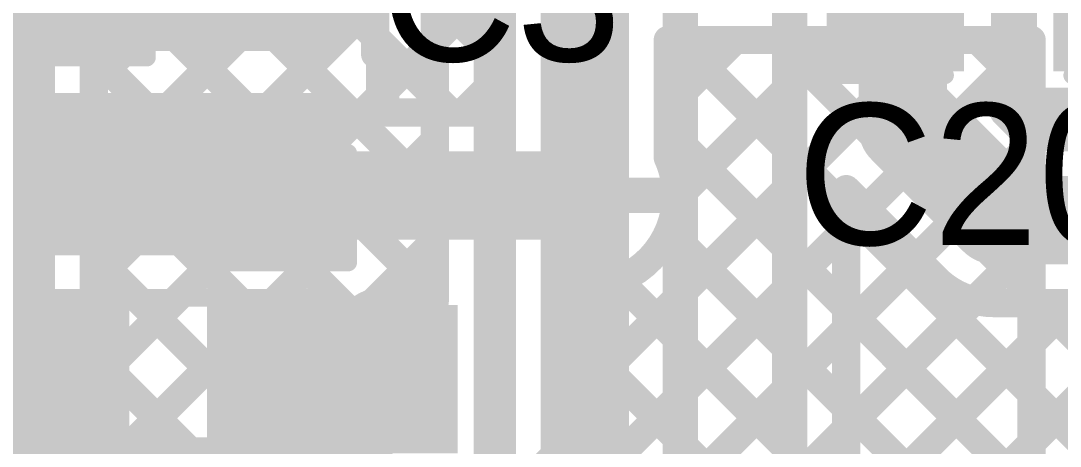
# Model space of a CAD drawing. Header units: millimetres. Extents: x 0.84 to 3.69, y 1.83 to 3.72.
# Drawn here: x 1.5453 to 1.8396, y 2.566 to 2.6864 of the extents above; entities that cross this region are included whole.
import ezdxf

# ---------------------------------------------------------------- set-up
doc = ezdxf.new("R2010")
doc.units = ezdxf.units.MM
doc.header["$MEASUREMENT"] = 0
for name, color, linetype in [('BottomLayer', 5, 'Continuous'), ('BottomPaste', 16, 'Continuous'), ('BottomSolder', 6, 'Continuous'), ('MultiLayer', 9, 'Continuous'), ('TopLayer', 1, 'Continuous'), ('TopOverlay', 2, 'Continuous'), ('TopPaste', 8, 'Continuous'), ('TopSolder', 216, 'Continuous'), ('ViaHoleLayer', 16, 'Continuous')]:
    doc.layers.add(name, color=color, linetype=linetype)

# ---------------------------------------------------------------- blocks, each defined once
blk = doc.blocks.new('R__0603_50')
at = {"layer": 'TopLayer'}
for points in [[(-0.045, 0.0175), (-0.045, -0.0175), (-0.015, 0.0175), (-0.015, -0.0175)], [(0.015, 0.0175), (0.015, -0.0175), (0.045, 0.0175), (0.045, -0.0175)]]:
    blk.add_solid(points, dxfattribs=at)
at = {"layer": 'TopOverlay', "const_width": 0.005}
for points in [[(-0.049, 0.021), (0.049, 0.021)], [(-0.049, -0.021), (-0.049, 0.021)], [(0.049, -0.021), (0.049, 0.021)], [(-0.049, -0.021), (0.049, -0.021)]]:
    blk.add_lwpolyline(points, dxfattribs=at)
at = {"layer": 'TopOverlay', "const_width": 0.0025}
for points in [[(-0.05025, 0.021, 1), (-0.04775, 0.021, 1)], [(-0.05025, 0.021, 1), (-0.04775, 0.021, 1)], [(0.04775, 0.021, 1), (0.05025, 0.021, 1)], [(0.04775, 0.021, 1), (0.05025, 0.021, 1)], [(-0.05025, -0.021, 1), (-0.04775, -0.021, 1)], [(-0.05025, -0.021, 1), (-0.04775, -0.021, 1)], [(0.04775, -0.021, 1), (0.05025, -0.021, 1)], [(0.04775, -0.021, 1), (0.05025, -0.021, 1)]]:
    blk.add_lwpolyline(points, format="xyb", close=True, dxfattribs=at)
at = {"layer": 'TopPaste'}
for points in [[(-0.045, 0.0175), (-0.045, -0.0175), (-0.015, 0.0175), (-0.015, -0.0175)], [(0.015, 0.0175), (0.015, -0.0175), (0.045, 0.0175), (0.045, -0.0175)]]:
    blk.add_solid(points, dxfattribs=at)
at = {"layer": 'TopSolder'}
for points in [[(-0.049, 0.0215), (-0.049, -0.0215), (-0.011, 0.0215), (-0.011, -0.0215)], [(0.011, 0.0215), (0.011, -0.0215), (0.049, 0.0215), (0.049, -0.0215)]]:
    blk.add_solid(points, dxfattribs=at)
blk = doc.blocks.new('R__0603_52')
at = {"layer": 'TopLayer'}
for points in [[(-0.045, 0.0175), (-0.045, -0.0175), (-0.015, 0.0175), (-0.015, -0.0175)], [(0.015, 0.0175), (0.015, -0.0175), (0.045, 0.0175), (0.045, -0.0175)]]:
    blk.add_solid(points, dxfattribs=at)
at = {"layer": 'TopOverlay', "const_width": 0.005}
for points in [[(0.049, 0.021), (-0.049, 0.021)], [(-0.049, 0.021), (-0.049, -0.021)], [(0.049, 0.021), (0.049, -0.021)], [(0.049, -0.021), (-0.049, -0.021)]]:
    blk.add_lwpolyline(points, dxfattribs=at)
at = {"layer": 'TopOverlay', "const_width": 0.0025}
for points in [[(-0.05025, 0.021, 1), (-0.04775, 0.021, 1)], [(-0.05025, 0.021, 1), (-0.04775, 0.021, 1)], [(0.04775, 0.021, 1), (0.05025, 0.021, 1)], [(0.04775, 0.021, 1), (0.05025, 0.021, 1)], [(-0.05025, -0.021, 1), (-0.04775, -0.021, 1)], [(-0.05025, -0.021, 1), (-0.04775, -0.021, 1)], [(0.04775, -0.021, 1), (0.05025, -0.021, 1)], [(0.04775, -0.021, 1), (0.05025, -0.021, 1)]]:
    blk.add_lwpolyline(points, format="xyb", close=True, dxfattribs=at)
at = {"layer": 'TopPaste'}
for points in [[(-0.045, 0.0175), (-0.045, -0.0175), (-0.015, 0.0175), (-0.015, -0.0175)], [(0.015, 0.0175), (0.015, -0.0175), (0.045, 0.0175), (0.045, -0.0175)]]:
    blk.add_solid(points, dxfattribs=at)
at = {"layer": 'TopSolder'}
for points in [[(-0.049, 0.0215), (-0.049, -0.0215), (-0.011, 0.0215), (-0.011, -0.0215)], [(0.011, 0.0215), (0.011, -0.0215), (0.049, 0.0215), (0.049, -0.0215)]]:
    blk.add_solid(points, dxfattribs=at)
blk = doc.blocks.new('VS_12CWQ06FNTR_M3_B_59')
at = {"layer": 'BottomLayer'}
blk.add_solid([(-0.13661, -0.28297), (0.12874, -0.28297), (-0.13661, -0.0377), (0.12874, -0.0377)], dxfattribs=at)
at = {"layer": 'BottomPaste'}
blk.add_solid([(-0.13661, -0.28297), (0.12874, -0.28297), (-0.13661, -0.0377), (0.12874, -0.0377)], dxfattribs=at)
at = {"layer": 'BottomSolder'}
blk.add_solid([(-0.14061, -0.28697), (0.13274, -0.28697), (-0.14061, -0.0337), (0.13274, -0.0337)], dxfattribs=at)
blk = doc.blocks.new('C__0603_74')
at = {"layer": 'TopLayer'}
for points in [[(-0.045, 0.0175), (-0.045, -0.0175), (-0.015, 0.0175), (-0.015, -0.0175)], [(0.015, 0.0175), (0.015, -0.0175), (0.045, 0.0175), (0.045, -0.0175)]]:
    blk.add_solid(points, dxfattribs=at)
at = {"layer": 'TopOverlay', "const_width": 0.005}
for points in [[(-0.049, 0.021), (-0.018, 0.021)], [(-0.049, -0.021), (-0.049, 0.021)], [(0.018, 0.021), (0.049, 0.021)], [(0.049, -0.021), (0.049, 0.021)], [(-0.049, -0.021), (-0.018, -0.021)], [(0.018, -0.021), (0.049, -0.021)]]:
    blk.add_lwpolyline(points, dxfattribs=at)
at = {"layer": 'TopOverlay', "const_width": 0.0025}
for points in [[(-0.05025, 0.021, 1), (-0.04775, 0.021, 1)], [(-0.05025, 0.021, 1), (-0.04775, 0.021, 1)], [(-0.01925, 0.021, 1), (-0.01675, 0.021, 1)], [(0.01675, 0.021, 1), (0.01925, 0.021, 1)], [(0.04775, 0.021, 1), (0.05025, 0.021, 1)], [(0.04775, 0.021, 1), (0.05025, 0.021, 1)], [(-0.05025, -0.021, 1), (-0.04775, -0.021, 1)], [(-0.05025, -0.021, 1), (-0.04775, -0.021, 1)], [(-0.01925, -0.021, 1), (-0.01675, -0.021, 1)], [(0.01675, -0.021, 1), (0.01925, -0.021, 1)], [(0.04775, -0.021, 1), (0.05025, -0.021, 1)], [(0.04775, -0.021, 1), (0.05025, -0.021, 1)]]:
    blk.add_lwpolyline(points, format="xyb", close=True, dxfattribs=at)
at = {"layer": 'TopPaste'}
for points in [[(-0.045, 0.0175), (-0.045, -0.0175), (-0.015, 0.0175), (-0.015, -0.0175)], [(0.015, 0.0175), (0.015, -0.0175), (0.045, 0.0175), (0.045, -0.0175)]]:
    blk.add_solid(points, dxfattribs=at)
at = {"layer": 'TopSolder'}
for points in [[(-0.04736, 0.01986), (-0.04736, -0.01986), (-0.01264, 0.01986), (-0.01264, -0.01986)], [(0.01264, 0.01986), (0.01264, -0.01986), (0.04736, 0.01986), (0.04736, -0.01986)]]:
    blk.add_solid(points, dxfattribs=at)
blk = doc.blocks.new('C__0603_89')
at = {"layer": 'TopLayer'}
for points in [[(-0.045, 0.0175), (-0.045, -0.0175), (-0.015, 0.0175), (-0.015, -0.0175)], [(0.015, 0.0175), (0.015, -0.0175), (0.045, 0.0175), (0.045, -0.0175)]]:
    blk.add_solid(points, dxfattribs=at)
at = {"layer": 'TopOverlay', "const_width": 0.005}
for points in [[(-0.018, 0.021), (-0.049, 0.021)], [(-0.049, -0.021), (-0.049, 0.021)], [(0.049, 0.021), (0.018, 0.021)], [(0.049, -0.021), (0.049, 0.021)], [(-0.018, -0.021), (-0.049, -0.021)], [(0.049, -0.021), (0.018, -0.021)]]:
    blk.add_lwpolyline(points, dxfattribs=at)
at = {"layer": 'TopOverlay', "const_width": 0.0025}
for points in [[(-0.05025, 0.021, 1), (-0.04775, 0.021, 1)], [(-0.05025, 0.021, 1), (-0.04775, 0.021, 1)], [(-0.01925, 0.021, 1), (-0.01675, 0.021, 1)], [(0.01675, 0.021, 1), (0.01925, 0.021, 1)], [(0.04775, 0.021, 1), (0.05025, 0.021, 1)], [(0.04775, 0.021, 1), (0.05025, 0.021, 1)], [(-0.05025, -0.021, 1), (-0.04775, -0.021, 1)], [(-0.05025, -0.021, 1), (-0.04775, -0.021, 1)], [(-0.01925, -0.021, 1), (-0.01675, -0.021, 1)], [(0.01675, -0.021, 1), (0.01925, -0.021, 1)], [(0.04775, -0.021, 1), (0.05025, -0.021, 1)], [(0.04775, -0.021, 1), (0.05025, -0.021, 1)]]:
    blk.add_lwpolyline(points, format="xyb", close=True, dxfattribs=at)
at = {"layer": 'TopPaste'}
for points in [[(-0.045, 0.0175), (-0.045, -0.0175), (-0.015, 0.0175), (-0.015, -0.0175)], [(0.015, 0.0175), (0.015, -0.0175), (0.045, 0.0175), (0.045, -0.0175)]]:
    blk.add_solid(points, dxfattribs=at)
at = {"layer": 'TopSolder'}
for points in [[(-0.04736, 0.01986), (-0.04736, -0.01986), (-0.01264, 0.01986), (-0.01264, -0.01986)], [(0.01264, 0.01986), (0.01264, -0.01986), (0.04736, 0.01986), (0.04736, -0.01986)]]:
    blk.add_solid(points, dxfattribs=at)

msp = doc.modelspace()

# ---------------------------------------------------------------- linework, layer by layer
at = {"layer": 'BottomLayer'}
for points, const_width in [([(1.566, 2.538), (1.566, 3.23789)], 0.008), ([(1.6795, 2.5095), (1.6795, 3.0155)], 0.012), ([(1.6625, 2.60691), (1.6625, 3.0155)], 0.008), ([(1.566, 2.66909), (1.6625, 2.76559)], 0.008), ([(1.566, 2.7615), (1.6625, 2.665)], 0.008), ([(1.566, 2.6408), (1.6625, 2.7373)], 0.008), ([(1.566, 2.73321), (1.6625, 2.63671)], 0.008), ([(1.705, 2.637), (1.705, 2.726)], 0.025), ([(1.566, 2.61252), (1.6625, 2.70902)], 0.008), ([(1.566, 2.70493), (1.6625, 2.60843)], 0.008), ([(1.566, 2.58423), (1.6625, 2.68073)], 0.008), ([(1.566, 2.58423), (1.6625, 2.68073)], 0.008), ([(1.6965, 2.57331), (1.80419, 2.681)], 0.008), ([(1.6965, 2.54503), (1.8315, 2.68003)], 0.008), ([(1.7285, 2.66188), (1.74762, 2.681)], 0.008), ([(1.7285, 2.681), (1.8315, 2.681)], 0.008), ([(1.7285, 2.64768), (1.7285, 2.681)], 0.008), ([(1.73079, 2.63588), (1.7759, 2.681)], 0.008), ([(1.73135, 2.681), (1.8315, 2.58085)], 0.008), ([(1.75963, 2.681), (1.8315, 2.60913)], 0.008), ([(1.78792, 2.681), (1.8315, 2.63742)], 0.008), ([(1.8162, 2.681), (1.8315, 2.6657)], 0.008), ([(1.8315, 2.487), (1.8315, 2.681)], 0.008), ([(1.566, 2.67664), (1.6393, 2.60334)], 0.008), ([(1.7285, 2.65556), (1.8315, 2.55256)], 0.008), ([(1.566, 2.55595), (1.6625, 2.65245)], 0.008), ([(1.73532, 2.55557), (1.8315, 2.65174)], 0.008), ([(1.566, 2.64836), (1.62506, 2.5893)], 0.008), ([(1.705, 2.637), (1.72681, 2.637)], 0.01), ([(1.705, 2.61519), (1.705, 2.637)], 0.01), ([(1.64507, 2.60674), (1.6625, 2.62417)], 0.008), ([(1.72879, 2.62699), (1.8315, 2.52428)], 0.008), ([(1.76384, 2.5558), (1.8315, 2.62346)], 0.008), ([(1.566, 2.62007), (1.61092, 2.57515)], 0.008), ([(1.6965, 2.51654), (1.6965, 2.61263)], 0.008), ([(1.7145, 2.613), (1.77526, 2.55224)], 0.008), ([(1.6965, 2.6016), (1.70612, 2.61121)], 0.008), ([(1.57377, 2.538), (1.63738, 2.60162)], 0.008), ([(1.6965, 2.60271), (1.74856, 2.55066)], 0.008), ([(1.78198, 2.54565), (1.8315, 2.59518)], 0.008), ([(1.566, 2.59179), (1.59678, 2.56101)], 0.008), ([(1.5835, 2.5145), (1.654, 2.585)], 0.025), ([(1.6965, 2.57443), (1.71911, 2.55182)], 0.008), ([(1.78, 2.51539), (1.8315, 2.56689)], 0.008), ([(1.566, 2.56351), (1.58264, 2.54687)], 0.008)]:
    msp.add_lwpolyline(points, dxfattribs=dict(at, const_width=const_width))
for points, const_width in [([(1.6605, 2.68073, 1), (1.6645, 2.68073, 1)], 0.004), ([(1.6605, 2.68073, 1), (1.6645, 2.68073, 1)], 0.004), ([(1.7265, 2.681, 1), (1.7305, 2.681, 1)], 0.004), ([(1.7265, 2.681, 1), (1.7305, 2.681, 1)], 0.004), ([(1.72935, 2.681, 1), (1.73335, 2.681, 1)], 0.004), ([(1.74562, 2.681, 1), (1.74962, 2.681, 1)], 0.004), ([(1.75763, 2.681, 1), (1.76163, 2.681, 1)], 0.004), ([(1.7739, 2.681, 1), (1.7779, 2.681, 1)], 0.004), ([(1.78592, 2.681, 1), (1.78992, 2.681, 1)], 0.004), ([(1.80219, 2.681, 1), (1.80619, 2.681, 1)], 0.004), ([(1.8142, 2.681, 1), (1.8182, 2.681, 1)], 0.004), ([(1.8295, 2.681, 1), (1.8335, 2.681, 1)], 0.004), ([(1.8295, 2.681, 1), (1.8335, 2.681, 1)], 0.004), ([(1.8295, 2.68003, 1), (1.8335, 2.68003, 1)], 0.004), ([(1.564, 2.67664, 1), (1.568, 2.67664, 1)], 0.004), ([(1.564, 2.66909, 1), (1.568, 2.66909, 1)], 0.004), ([(1.8295, 2.6657, 1), (1.8335, 2.6657, 1)], 0.004), ([(1.6605, 2.665, 1), (1.6645, 2.665, 1)], 0.004), ([(1.7265, 2.66188, 1), (1.7305, 2.66188, 1)], 0.004), ([(1.7265, 2.65556, 1), (1.7305, 2.65556, 1)], 0.004), ([(1.6605, 2.65245, 1), (1.6645, 2.65245, 1)], 0.004), ([(1.8295, 2.65174, 1), (1.8335, 2.65174, 1)], 0.004), ([(1.564, 2.64836, 1), (1.568, 2.64836, 1)], 0.004), ([(1.7265, 2.64768, 1), (1.7305, 2.64768, 1)], 0.004), ([(1.7265, 2.64768, 1), (1.7305, 2.64768, 1)], 0.004), ([(1.69875, 2.637, 1), (1.71125, 2.637, 1)], 0.0125), ([(1.69909, 2.637, 1), (1.71091, 2.637, 1)], 0.01181), ([(1.564, 2.6408, 1), (1.568, 2.6408, 1)], 0.004), ([(1.6605, 2.63671, 1), (1.6645, 2.63671, 1)], 0.004), ([(1.7025, 2.637, 1), (1.7075, 2.637, 1)], 0.005), ([(1.7025, 2.637, 1), (1.7075, 2.637, 1)], 0.005), ([(1.72431, 2.637, 1), (1.72931, 2.637, 1)], 0.005), ([(1.72879, 2.63588, 1), (1.73279, 2.63588, 1)], 0.004), ([(1.72881, 2.637, 1), (1.73281, 2.637, 1)], 0.004), ([(1.72881, 2.637, 1), (1.73281, 2.637, 1)], 0.004), ([(1.8295, 2.63742, 1), (1.8335, 2.63742, 1)], 0.004), ([(1.6605, 2.62417, 1), (1.6645, 2.62417, 1)], 0.004), ([(1.72679, 2.62699, 1), (1.73079, 2.62699, 1)], 0.004), ([(1.8295, 2.62346, 1), (1.8335, 2.62346, 1)], 0.004), ([(1.564, 2.62007, 1), (1.568, 2.62007, 1)], 0.004), ([(1.7025, 2.61519, 1), (1.7075, 2.61519, 1)], 0.005), ([(1.564, 2.61252, 1), (1.568, 2.61252, 1)], 0.004), ([(1.6945, 2.61263, 1), (1.6985, 2.61263, 1)], 0.004), ([(1.6945, 2.61263, 1), (1.6985, 2.61263, 1)], 0.004), ([(1.7125, 2.613, 1), (1.7165, 2.613, 1)], 0.004), ([(1.70412, 2.61121, 1), (1.70812, 2.61121, 1)], 0.004), ([(1.64307, 2.60674, 1), (1.64707, 2.60674, 1)], 0.004), ([(1.6605, 2.60843, 1), (1.6645, 2.60843, 1)], 0.004), ([(1.6605, 2.60691, 1), (1.6645, 2.60691, 1)], 0.004), ([(1.6605, 2.60691, 1), (1.6645, 2.60691, 1)], 0.004), ([(1.8295, 2.60913, 1), (1.8335, 2.60913, 1)], 0.004), ([(1.63538, 2.60162, 1), (1.63938, 2.60162, 1)], 0.004), ([(1.63538, 2.60162, 1), (1.63938, 2.60162, 1)], 0.004), ([(1.6373, 2.60334, 1), (1.6413, 2.60334, 1)], 0.004), ([(1.6945, 2.60271, 1), (1.6985, 2.60271, 1)], 0.004), ([(1.6945, 2.6016, 1), (1.6985, 2.6016, 1)], 0.004), ([(1.8295, 2.59518, 1), (1.8335, 2.59518, 1)], 0.004), ([(1.564, 2.59179, 1), (1.568, 2.59179, 1)], 0.004), ([(1.64775, 2.585, 1), (1.66025, 2.585, 1)], 0.0125), ([(1.64809, 2.585, 1), (1.65991, 2.585, 1)], 0.01181), ([(1.62306, 2.5893, 1), (1.62706, 2.5893, 1)], 0.004), ([(1.564, 2.58423, 1), (1.568, 2.58423, 1)], 0.004), ([(1.564, 2.58423, 1), (1.568, 2.58423, 1)], 0.004), ([(1.8295, 2.58085, 1), (1.8335, 2.58085, 1)], 0.004), ([(1.60892, 2.57515, 1), (1.61292, 2.57515, 1)], 0.004), ([(1.6945, 2.57443, 1), (1.6985, 2.57443, 1)], 0.004), ([(1.6945, 2.57331, 1), (1.6985, 2.57331, 1)], 0.004), ([(1.8295, 2.56689, 1), (1.8335, 2.56689, 1)], 0.004), ([(1.564, 2.56351, 1), (1.568, 2.56351, 1)], 0.004)]:
    msp.add_lwpolyline(points, format="xyb", close=True, dxfattribs=dict(at, const_width=const_width))
at = {"layer": 'BottomLayer', "const_width": 0.008}
for points in [[(1.7285, 2.64768, -0.107003), (1.73081, 2.637)], [(1.73081, 2.637, -0.516289), (1.6965, 2.61263)], [(1.63738, 2.60162, -0.297186), (1.6625, 2.60691)]]:
    msp.add_lwpolyline(points, format="xyb", dxfattribs=at)
at = {"layer": 'BottomLayer'}
msp.add_solid([(1.309, 2.534), (1.555, 2.534), (1.309, 3.34), (1.555, 3.34)], dxfattribs=at)
at = {"layer": 'BottomSolder', "const_width": 0.00991}
for points in [[(1.70005, 2.637, 1), (1.70995, 2.637, 1)], [(1.64905, 2.585, 1), (1.65895, 2.585, 1)]]:
    msp.add_lwpolyline(points, format="xyb", close=True, dxfattribs=at)
at = {"layer": 'MultiLayer', "const_width": 0.01181}
for points in [[(1.69909, 2.637, 1), (1.71091, 2.637, 1)], [(1.64809, 2.585, 1), (1.65991, 2.585, 1)]]:
    msp.add_lwpolyline(points, format="xyb", close=True, dxfattribs=at)
at = {"layer": 'TopLayer'}
for points, const_width in [([(1.732, 2.534), (1.732, 2.891)], 0.01), ([(1.763, 2.533), (1.763, 2.89)], 0.01), ([(1.705, 2.637), (1.705, 2.88)], 0.025), ([(1.6815, 2.6605), (1.6815, 2.778)], 0.008), ([(1.795, 2.692), (1.795, 2.73)], 0.025), ([(1.64563, 2.677), (1.64563, 2.727)], 0.008), ([(1.824, 2.6605), (1.824, 2.7235)], 0.008), ([(1.829, 2.6635), (1.829, 2.7205)], 0.008), ([(1.64563, 2.71015), (1.6815, 2.67428)], 0.008), ([(1.64777, 2.666), (1.6815, 2.69973)], 0.008), ([(1.795, 2.656), (1.795, 2.692)], 0.025), ([(1.64563, 2.68187), (1.667, 2.6605)], 0.008), ([(1.824, 2.67253), (1.829, 2.67753)], 0.008), ([(1.647, 2.666), (1.647, 2.677)], 0.008), ([(1.67055, 2.6605), (1.6815, 2.67145)], 0.008), ([(1.67055, 2.6605), (1.6815, 2.67145)], 0.008), ([(1.824, 2.6732), (1.829, 2.6682)], 0.008), ([(1.647, 2.6605), (1.647, 2.666)], 0.008), ([(1.6485, 2.6605), (1.6485, 2.666)], 0.008), ([(1.829, 2.6682), (1.8337, 2.6635)], 0.008), ([(1.795, 2.656), (1.821, 2.63)], 0.025), ([(1.829, 2.6635), (1.87569, 2.6635)], 0.008), ([(1.83326, 2.6535), (1.84326, 2.6635)], 0.008), ([(1.8337, 2.6635), (1.8437, 2.6535)], 0.008), ([(1.6485, 2.6605), (1.6815, 2.6605)], 0.008), ([(1.82373, 2.6605), (1.83073, 2.6535)], 0.008), ([(1.83073, 2.6535), (1.87, 2.6535)], 0.008), ([(1.617, 2.637), (1.705, 2.637)], 0.025), ([(1.705, 2.56), (1.705, 2.637)], 0.025), ([(1.779, 2.63877), (1.80437, 2.6134)], 0.008), ([(1.779, 2.54926), (1.779, 2.63877)], 0.008), ([(1.821, 2.63), (1.899, 2.63)], 0.025), ([(1.779, 2.63335), (1.93435, 2.478)], 0.008), ([(1.779, 2.62753), (1.78462, 2.63315)], 0.008), ([(1.779, 2.59924), (1.79876, 2.619)], 0.008), ([(1.779, 2.57096), (1.81525, 2.60721)], 0.008), ([(1.78198, 2.54565), (1.84282, 2.6065)], 0.008), ([(1.821, 2.6065), (1.87, 2.6065)], 0.008), ([(1.83413, 2.6065), (1.8755, 2.56513)], 0.008), ([(1.77511, 2.5105), (1.87, 2.60539)], 0.008), ([(1.779, 2.60506), (1.90606, 2.478)], 0.008), ([(1.779, 2.57678), (1.84528, 2.5105)], 0.008), ([(1.578, 2.433), (1.705, 2.56)], 0.025)]:
    msp.add_lwpolyline(points, dxfattribs=dict(at, const_width=const_width))
for points, const_width in [([(1.78875, 2.692, 1), (1.80125, 2.692, 1)], 0.0125), ([(1.78875, 2.692, 1), (1.80125, 2.692, 1)], 0.0125), ([(1.64363, 2.68187, 1), (1.64763, 2.68187, 1)], 0.004), ([(1.827, 2.67753, 1), (1.831, 2.67753, 1)], 0.004), ([(1.64363, 2.677, 1), (1.64763, 2.677, 1)], 0.004), ([(1.645, 2.677, 1), (1.649, 2.677, 1)], 0.004), ([(1.6795, 2.67428, 1), (1.6835, 2.67428, 1)], 0.004), ([(1.6795, 2.67145, 1), (1.6835, 2.67145, 1)], 0.004), ([(1.6795, 2.67145, 1), (1.6835, 2.67145, 1)], 0.004), ([(1.822, 2.6732, 1), (1.826, 2.6732, 1)], 0.004), ([(1.822, 2.67253, 1), (1.826, 2.67253, 1)], 0.004), ([(1.645, 2.666, 1), (1.649, 2.666, 1)], 0.004), ([(1.645, 2.666, 1), (1.649, 2.666, 1)], 0.004), ([(1.64577, 2.666, 1), (1.64977, 2.666, 1)], 0.004), ([(1.6465, 2.666, 1), (1.6505, 2.666, 1)], 0.004), ([(1.827, 2.6682, 1), (1.831, 2.6682, 1)], 0.004), ([(1.827, 2.6682, 1), (1.831, 2.6682, 1)], 0.004), ([(1.78875, 2.656, 1), (1.80125, 2.656, 1)], 0.0125), ([(1.78875, 2.656, 1), (1.80125, 2.656, 1)], 0.0125), ([(1.827, 2.6635, 1), (1.831, 2.6635, 1)], 0.004), ([(1.827, 2.6635, 1), (1.831, 2.6635, 1)], 0.004), ([(1.8317, 2.6635, 1), (1.8357, 2.6635, 1)], 0.004), ([(1.8317, 2.6635, 1), (1.8357, 2.6635, 1)], 0.004), ([(1.84126, 2.6635, 1), (1.84526, 2.6635, 1)], 0.004), ([(1.645, 2.6605, 1), (1.649, 2.6605, 1)], 0.004), ([(1.6465, 2.6605, 1), (1.6505, 2.6605, 1)], 0.004), ([(1.6465, 2.6605, 1), (1.6505, 2.6605, 1)], 0.004), ([(1.665, 2.6605, 1), (1.669, 2.6605, 1)], 0.004), ([(1.66855, 2.6605, 1), (1.67255, 2.6605, 1)], 0.004), ([(1.66855, 2.6605, 1), (1.67255, 2.6605, 1)], 0.004), ([(1.6795, 2.6605, 1), (1.6835, 2.6605, 1)], 0.004), ([(1.6795, 2.6605, 1), (1.6835, 2.6605, 1)], 0.004), ([(1.82173, 2.6605, 1), (1.82573, 2.6605, 1)], 0.004), ([(1.822, 2.6605, 1), (1.826, 2.6605, 1)], 0.004), ([(1.82873, 2.6535, 1), (1.83273, 2.6535, 1)], 0.004), ([(1.82873, 2.6535, 1), (1.83273, 2.6535, 1)], 0.004), ([(1.83126, 2.6535, 1), (1.83526, 2.6535, 1)], 0.004), ([(1.61075, 2.637, 1), (1.62325, 2.637, 1)], 0.0125), ([(1.69875, 2.637, 1), (1.71125, 2.637, 1)], 0.0125), ([(1.69875, 2.637, 1), (1.71125, 2.637, 1)], 0.0125), ([(1.69875, 2.637, 1), (1.71125, 2.637, 1)], 0.0125), ([(1.69909, 2.637, 1), (1.71091, 2.637, 1)], 0.01181), ([(1.777, 2.63877, 1), (1.781, 2.63877, 1)], 0.004), ([(1.777, 2.63877, 1), (1.781, 2.63877, 1)], 0.004), ([(1.81475, 2.63, 1), (1.82725, 2.63, 1)], 0.0125), ([(1.81475, 2.63, 1), (1.82725, 2.63, 1)], 0.0125), ([(1.777, 2.63335, 1), (1.781, 2.63335, 1)], 0.004), ([(1.78262, 2.63315, 1), (1.78662, 2.63315, 1)], 0.004), ([(1.777, 2.62753, 1), (1.781, 2.62753, 1)], 0.004), ([(1.79676, 2.619, 1), (1.80076, 2.619, 1)], 0.004), ([(1.80237, 2.6134, 1), (1.80637, 2.6134, 1)], 0.004), ([(1.80237, 2.6134, 1), (1.80637, 2.6134, 1)], 0.004), ([(1.80238, 2.61338, 1), (1.80638, 2.61338, 1)], 0.004), ([(1.81325, 2.60721, 1), (1.81725, 2.60721, 1)], 0.004), ([(1.819, 2.6065, 1), (1.823, 2.6065, 1)], 0.004), ([(1.819, 2.6065, 1), (1.823, 2.6065, 1)], 0.004), ([(1.819, 2.6065, 1), (1.823, 2.6065, 1)], 0.004), ([(1.83213, 2.6065, 1), (1.83613, 2.6065, 1)], 0.004), ([(1.84082, 2.6065, 1), (1.84482, 2.6065, 1)], 0.004), ([(1.777, 2.60506, 1), (1.781, 2.60506, 1)], 0.004), ([(1.777, 2.59924, 1), (1.781, 2.59924, 1)], 0.004), ([(1.64809, 2.585, 1), (1.65991, 2.585, 1)], 0.01181), ([(1.777, 2.57678, 1), (1.781, 2.57678, 1)], 0.004), ([(1.69875, 2.56, 1), (1.71125, 2.56, 1)], 0.0125), ([(1.69875, 2.56, 1), (1.71125, 2.56, 1)], 0.0125), ([(1.777, 2.57096, 1), (1.781, 2.57096, 1)], 0.004)]:
    msp.add_lwpolyline(points, format="xyb", close=True, dxfattribs=dict(at, const_width=const_width))
at = {"layer": 'TopLayer', "const_width": 0.008}
for points in [[(1.821, 2.6065, -0.199188), (1.80437, 2.6134)], [(1.821, 2.6065, -0.198912), (1.80438, 2.61338)]]:
    msp.add_lwpolyline(points, format="xyb", dxfattribs=at)
at = {"layer": 'TopLayer'}
for points in [[(1.547, 2.67791), (1.63463, 2.67791), (1.547, 2.716), (1.63463, 2.716)], [(1.484, 2.62), (1.636, 2.62), (1.484, 2.666), (1.636, 2.666)], [(1.479, 2.56791), (1.57163, 2.56791), (1.479, 2.606), (1.57163, 2.606)], [(1.602, 2.564), (1.669, 2.564), (1.602, 2.606), (1.669, 2.606)]]:
    msp.add_solid(points, dxfattribs=at)
at = {"layer": 'TopSolder', "const_width": 0.00991}
for points in [[(1.70005, 2.637, 1), (1.70995, 2.637, 1)], [(1.64905, 2.585, 1), (1.65895, 2.585, 1)]]:
    msp.add_lwpolyline(points, format="xyb", close=True, dxfattribs=at)
at = {"layer": 'ViaHoleLayer', "const_width": 0.00591}
for points in [[(1.70205, 2.637, 1), (1.70795, 2.637, 1)], [(1.65105, 2.585, 1), (1.65695, 2.585, 1)]]:
    msp.add_lwpolyline(points, format="xyb", close=True, dxfattribs=at)

# ---------------------------------------------------------------- block references
for name, p, rotation in [('VS_12CWQ06FNTR_M3_B_59', (1.272, 2.821), 90), ('R__0603_52', (1.532, 2.697), 180), ('C__0603_89', (1.617, 2.667), 270), ('C__0603_74', (1.825, 2.692), 360), ('R__0603_50', (1.587, 2.587), 360)]:
    msp.add_blockref(name, p, dxfattribs=dict(rotation=rotation))

# ---------------------------------------------------------------- texts
at = {"layer": 'TopOverlay'}
for s, p in [('C3', (1.647, 2.675)), ('C20', (1.765, 2.623))]:
    msp.add_text(s, height=0.04, dxfattribs=at).set_placement(p)

doc.saveas('drawing.dxf')
